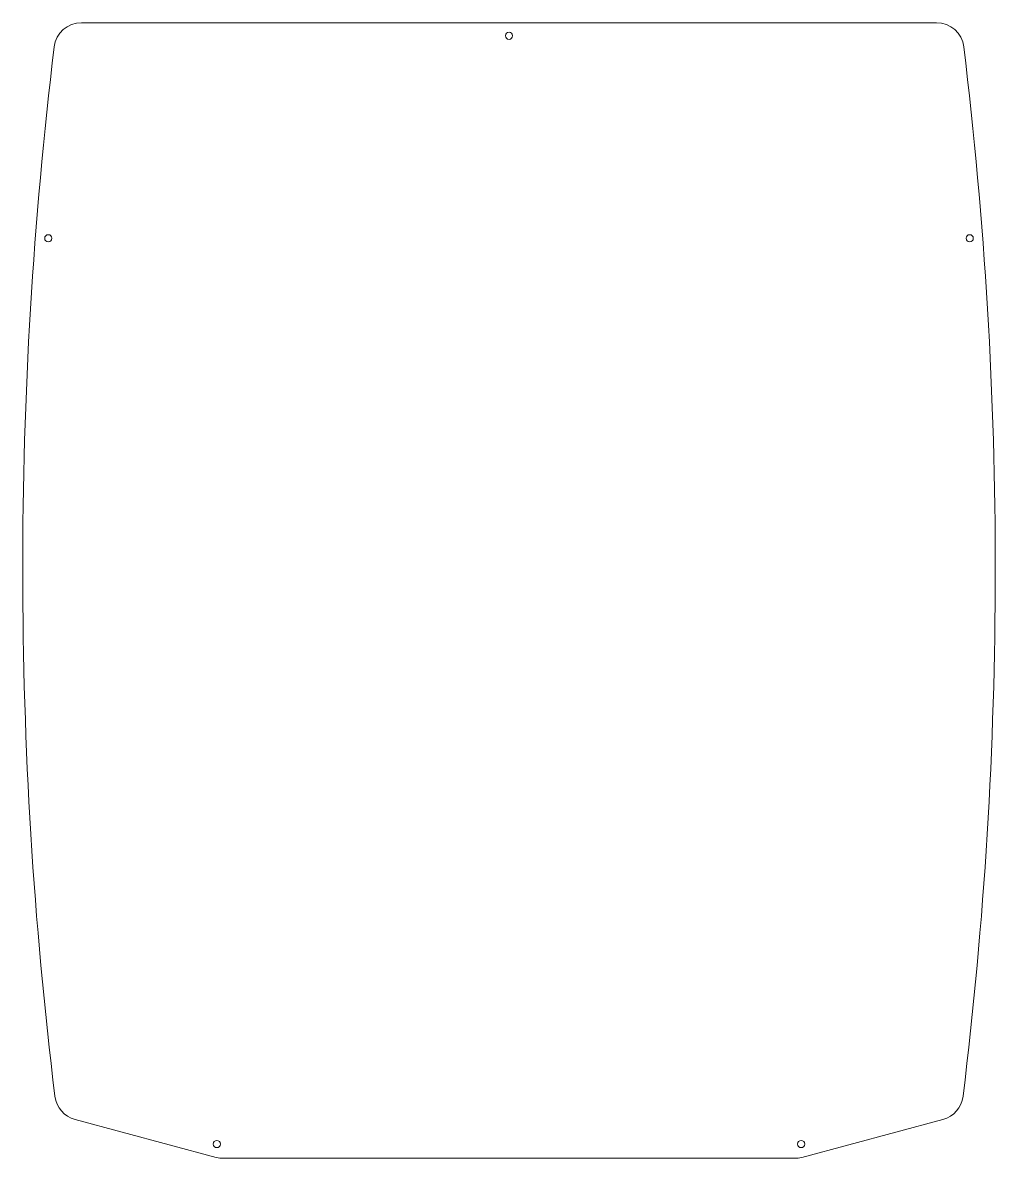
# Model space of a CAD drawing. Header units: millimetres. Extents: x -168 to 168, y 182 to 574.
import ezdxf

# ---------------------------------------------------------------- set-up
doc = ezdxf.new("R2010")
doc.units = ezdxf.units.MM

msp = doc.modelspace()

# ---------------------------------------------------------------- linework, layer by layer
at = {"color": 7, "linetype": 'Continuous', "lineweight": 15}
for p, q in [((147.74, 573.9), (-147.74, 573.9)), ((-149.95, 194.9), (-101.14, 181.82)), ((101.14, 181.82), (149.95, 194.9)), ((-98.68, 181.5), (98.68, 181.5))]:
    msp.add_line(p, q, dxfattribs=at)
for centre in [(0, 569.4), (-159.2, 499.4), (159.2, 499.4), (-100.96, 186.43), (100.96, 186.43)]:
    msp.add_circle(centre, 1.25, dxfattribs=at)
for centre, radius, start, end in [((-147.74, 564.4), 9.5, 90, 173.0955), ((147.74, 564.4), 9.5, 6.9045, 90), ((1331.45, 385.28), 1499.5, 173.09551, 186.98517), ((-1331.45, 385.28), 1499.5, 353.01483, 6.90449), ((-147.49, 204.08), 9.5, 186.9852, 255), ((147.49, 204.08), 9.5, 285, 353.0148), ((-98.68, 191), 9.5, 255, 270), ((98.68, 191), 9.5, 270, 285)]:
    msp.add_arc(centre, radius, start, end, dxfattribs=at)

doc.saveas('drawing.dxf')
